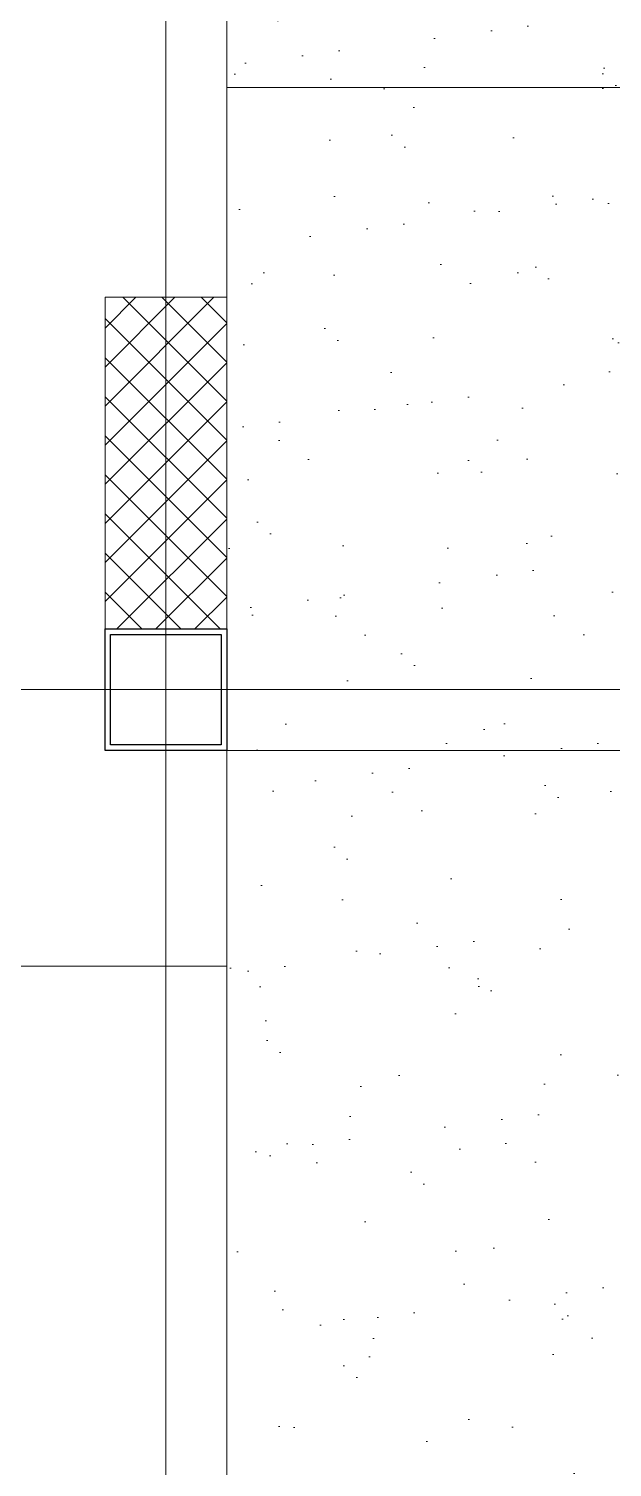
# Model space of a CAD drawing. Header units: millimetres. Extents: x 0 to 71617, y -15450 to 30894.
# Drawn here: x 33558 to 34614, y 15739 to 18343 of the extents above; entities that cross this region are included whole.
import ezdxf

# ---------------------------------------------------------------- set-up
doc = ezdxf.new("R2010")
doc.units = ezdxf.units.MM
doc.linetypes.add('CENTER2', pattern=[1.125, 0.75, -0.125, 0.125, -0.125])
doc.linetypes.add('HIDDEN', pattern=[0.375, 0.25, -0.125])
for name, color, linetype, lineweight in [('axis', 40, 'CENTER2', 5), ('DIM2', 4, 'Continuous', 5), ('Hatch', 8, 'Continuous', 5), ('LINE-DETAIL-SAKURA', 2, 'Continuous', 30), ('tree', 251, 'Continuous', 0), ('Wall Brick', 5, 'Continuous', 15)]:
    doc.layers.add(name, color=color, linetype=linetype, lineweight=lineweight)
doc.layers.add('COL', color=5, linetype='Continuous')
doc.layers.add('WINDOW-PLAN-PANEL', color=15, linetype='Continuous')

# ---------------------------------------------------------------- blocks, each defined once
blk = doc.blocks.new('GRIDLINE-GF')
at = {"layer": 'axis'}
for p, q in [((10600, -6362.2, -0.1), (10600, 12546.8)), ((48410, 0), (-4020, 0))]:
    blk.add_line(p, q, dxfattribs=at)
blk = doc.blocks.new('2D WALL G.F')
at = {"layer": 'Hatch'}
h = blk.add_hatch(dxfattribs=at)
h.set_pattern_fill('NET', color=256, scale=400, angle=135, style=0)
h.set_pattern_definition([(135, (-2110, -10510), (-35.35534, -35.35534), []), (225, (-2110, -10510), (35.35534, -35.35534), [])])
h.paths.add_polyline_path([(13410, -6390), (13190, -6390), (13190, -5790), (13410, -5790)])
at = {"layer": 'Wall Brick'}
blk.add_lwpolyline([(13410, -6390), (13190, -6390), (13190, -5790), (13410, -5790)], close=True, dxfattribs=at)
blk = doc.blocks.new('LANDSCAPE SITE')
h = blk.add_hatch()
h.set_pattern_fill('AR-SAND', color=256, scale=5, angle=180, style=0)
h.paths.add_polyline_path([(15410, 3790), (15410, 7510), (15310, 7510), (15310, 9490), (17400, 9490), (17400, 3790)])
h.paths.add_polyline_path([(16937.1, 5000), (16937.1, 4700), (16137.1, 4700), (16137.1, 5000)], flags=16)
h.paths.add_polyline_path([(17150, 5400), (17150, 5100), (16350, 5100), (16350, 5400)], flags=16)
h.paths.add_polyline_path([(16937.1, 5800), (16937.1, 5500), (16137.1, 5500), (16137.1, 5800)], flags=16)
h.paths.add_polyline_path([(16937.1, 6200), (16937.1, 5900), (16137.1, 5900), (16137.1, 6200)], flags=16)
h.paths.add_polyline_path([(17150, 6600), (17150, 6300), (16350, 6300), (16350, 6600)], flags=16)
h.paths.add_polyline_path([(17150, 7000), (17150, 6700), (16350, 6700), (16350, 7000)], flags=16)
h.paths.add_polyline_path([(16938, 7400), (16938, 7100), (16138, 7100), (16138, 7400)], flags=16)
h.paths.add_polyline_path([(17150, 7800), (17150, 7500), (16350, 7500), (16350, 7800)], flags=16)
h.paths.add_polyline_path([(16937.1, 8200), (16937.1, 7900), (16137.1, 7900), (16137.1, 8200)], flags=16)
h.paths.add_polyline_path([(17150, 8600), (17150, 8300), (16350, 8300), (16350, 8600)], flags=16)
h.paths.add_polyline_path([(16937.1, 9000), (16937.1, 8700), (16137.1, 8700), (16137.1, 9000)], flags=16)
h.paths.add_polyline_path([(17150, 9400), (17150, 9100), (16350, 9100), (16350, 9400)], flags=16)
h = blk.add_hatch()
h.set_pattern_fill('AR-SAND', color=256, scale=5, angle=180, style=0)
h.paths.add_polyline_path([(17894.8, 730.5), (17400, 730.5), (17400, 3790), (15410, 3790), (15410, 110), (17894.8, 110)])
at = {"elevation": 0}
for points in [[(15410, 3790), (15410, 7510), (15310, 7510), (15310, 9490), (17400, 9490), (17400, 3790)], [(15410, 110), (15410, 3790), (17400, 3790), (17400, 730.5), (17894.8, 730.5), (17894.8, 110)]]:
    blk.add_lwpolyline(points, close=True, dxfattribs=at)
blk = doc.blocks.new('Col-1')
at = {"layer": 'COL'}
for points in [[(-10, -10), (210, -10), (210, 210), (-10, 210)], [(0, 0), (200, 0), (200, 200), (0, 200)]]:
    blk.add_lwpolyline(points, close=True, dxfattribs=at)
blk = doc.blocks.new('COL-GF1')
at = {"layer": 'COL', "xscale": -1}
blk.add_blockref('Col-1', (13400, -1300), dxfattribs=at)

msp = doc.modelspace()

# ---------------------------------------------------------------- linework, layer by layer
at = {"layer": 'WINDOW-PLAN-PANEL', "linetype": 'HIDDEN', "lineweight": 9, "elevation": 0}
msp.add_lwpolyline([(28506.5, 16646.2), (33916.5, 16646.2), (33916.5, 18236.7), (36396.5, 18236.7), (36396.5, 23536.7)], dxfattribs=at)

# ---------------------------------------------------------------- block references
at = {"layer": 'DIM2'}
msp.add_blockref('GRIDLINE-GF', (23206.5, 17146.7, 0), dxfattribs=at)
at = {"layer": 'LINE-DETAIL-SAKURA'}
msp.add_blockref('COL-GF1', (20506.5, 18346.7, 0), dxfattribs=at)
at = {"layer": 'tree'}
msp.add_blockref('LANDSCAPE SITE', (18506.5, 13246.7), dxfattribs=at)
at = {"layer": 'Wall Brick', "color": 1}
msp.add_blockref('2D WALL G.F', (20506.5, 23646.7, 0), dxfattribs=at)

doc.saveas('drawing.dxf')
